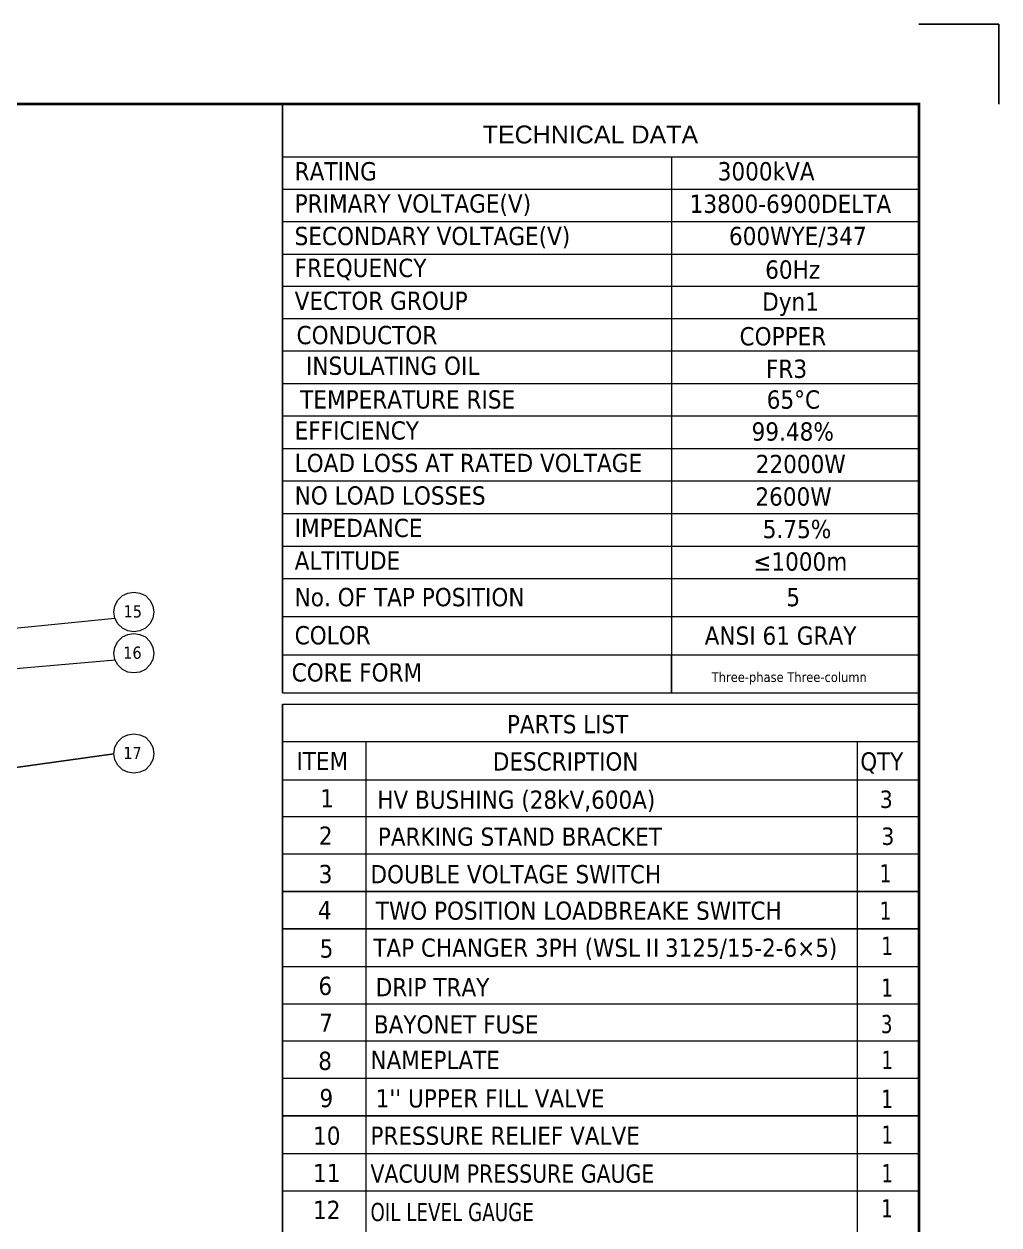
# Model space of a CAD drawing. Header units: millimetres. Extents: x 97339 to 122350, y -311274 to -152040.
# Drawn here: x 116327 to 119333, y -155743 to -152040 of the extents above; entities that cross this region are included whole.
import ezdxf
from ezdxf.enums import TextEntityAlignment as Align

# ---------------------------------------------------------------- set-up
doc = ezdxf.new("R2010")
doc.units = ezdxf.units.MM
doc.header["$LTSCALE"] = 13
doc.layers.add('1', color=4, linetype='Continuous')
doc.layers.add('6文字层', color=3, linetype='Continuous')
doc.layers.add('paper', color=254, linetype='Continuous', plot=False)
doc.layers.add('标注、文本', color=3, linetype='Continuous', lineweight=25)
doc.layers.add('铁心', color=3, linetype='Continuous', lineweight=0)
doc.styles.add('PDF Arial', font='arial.ttf')
doc.styles.add('Tahoma$001', font='tahoma.ttf', dxfattribs={"height": 2.159784})
doc.styles.add('Tahoma_txtstyle_28.93_0_0', font='tahoma.ttf')
doc.styles.add('Tahoma_txtstyle_30.40_0_0', font='tahoma.ttf')

msp = doc.modelspace()

# ---------------------------------------------------------------- linework, layer by layer
at = {"layer": '1', "const_width": 8.634}
msp.add_lwpolyline([(109614.174, -159095.104), (119086.494, -159095.104), (119086.494, -152286.874), (109614.174, -152286.874), (109614.174, -159095.104)], dxfattribs=at)
at = {"layer": '6文字层'}
for points in [[(117124.551, -152286.874), (119086.494, -152286.874)], [(117124.551, -152286.874), (117124.551, -154102.529)], [(119086.494, -152286.874), (119086.494, -153449.01)]]:
    msp.add_lwpolyline(points, dxfattribs=at)
at = {"layer": 'paper'}
for q in [(119086.494, -152040.199), (119333.169, -152286.874)]:
    msp.add_line((119333.169, -152040.199), q, dxfattribs=at)
at = {"layer": '标注、文本'}
for p, q in [((118323.074, -154102.529), (118323.074, -153984.922)), ((116604.217, -154289.791), (115050.053, -154507.019))]:
    msp.add_line(p, q, dxfattribs=at)
at = {"layer": '铁心'}
for points in [[(117124.551, -152449.516), (119086.494, -152449.516)], [(118323.358, -152449.516), (118323.358, -153984.922)], [(117124.551, -152549.749), (119086.494, -152549.749)], [(117124.551, -152649.037), (119086.494, -152649.037)], [(117124.551, -152749.27), (119086.494, -152749.27)], [(117124.551, -152848.557), (119086.494, -152848.557)], [(117124.551, -152947.845), (119086.494, -152947.845)], [(117124.551, -153048.078), (119086.494, -153048.078)], [(117124.551, -153148.311), (119086.494, -153148.311)], [(117124.551, -153248.544), (119086.494, -153248.544)], [(117124.551, -153348.777), (119086.494, -153348.777)], [(117124.551, -153449.01), (119086.494, -153449.01)], [(117124.551, -153549.243), (119086.494, -153549.243)], [(117124.551, -153649.476), (119086.494, -153649.476)], [(117124.551, -153749.709), (119086.494, -153749.709)], [(117124.551, -153749.709), (119086.494, -153749.709)], [(119086.494, -153749.709), (119086.494, -153983.813)], [(115051.516, -154027.631), (116607.53, -153872.097), (116607.53, -153872.097)], [(117124.551, -153867.315), (119086.494, -153867.315)], [(117124.551, -153984.922), (119086.494, -153984.922)], [(117124.551, -153984.922), (118408.732, -153984.922)], [(117124.551, -153984.922), (118408.732, -153984.922)], [(115025.61, -154138.087), (116608.037, -154000.356), (116608.037, -154000.356)], [(117124.551, -154102.529), (119086.494, -154102.529)], [(117124.551, -154102.529), (118408.732, -154102.529)], [(117124.551, -154102.529), (118408.732, -154102.529)], [(117124.551, -157827.745), (117124.551, -154137.404)], [(117124.551, -154137.404), (119086.494, -154137.404), (119086.494, -154252.474)], [(117124.551, -154137.404), (117124.551, -154252.474), (117124.551, -154252.474)], [(117124.551, -154252.474), (119086.494, -154252.474), (119086.494, -154369.931)], [(117124.551, -154252.474), (117124.551, -154369.931), (119086.494, -154369.931)], [(117380.95, -154252.474), (117380.95, -154369.931), (117380.95, -154369.931)], [(118896.337, -154252.474), (118896.337, -157827.745)], [(117124.551, -155406.511), (119086.494, -155406.511), (119086.494, -154369.931)], [(117124.551, -154369.931), (117124.551, -155406.511)], [(117380.95, -154369.931), (117380.95, -155406.511)], [(119086.494, -154484.523), (117124.551, -154484.523), (117124.551, -154484.523)], [(119086.494, -154599.592), (117124.551, -154599.592), (117124.551, -154599.592)], [(117124.551, -154714.662), (119086.494, -154714.662), (119086.494, -154829.254)], [(117124.551, -154714.662), (117124.551, -154829.254), (119086.494, -154829.254)], [(119086.494, -154714.662), (117124.551, -154714.662), (117124.551, -154714.662)], [(117124.551, -155638.56), (117124.551, -154714.662), (117124.551, -154714.662)], [(117380.95, -154714.662), (117380.95, -154829.254), (117380.95, -154829.254)], [(117124.551, -154829.254), (117124.551, -157827.745)], [(119086.494, -154829.254), (117124.551, -154829.254), (117124.551, -154829.254)], [(117380.95, -154829.254), (117380.95, -157252.397)], [(119086.494, -154946.71), (117124.551, -154946.71), (117124.551, -154946.71)], [(119086.494, -154946.71), (117124.551, -154946.71), (117124.551, -154946.71)], [(119086.494, -156907.189), (119086.494, -154944.323)], [(119086.494, -155061.78), (117124.551, -155061.78), (117124.551, -155061.78)], [(119086.494, -155061.78), (117124.551, -155061.78), (117124.551, -155061.78)], [(119086.494, -155176.372), (117124.551, -155176.372), (117124.551, -155176.372)], [(119086.494, -155176.372), (117124.551, -155176.372)], [(119086.494, -155291.441), (117124.551, -155291.441), (117124.551, -155291.441)], [(119086.494, -155291.441), (117124.551, -155291.441), (117124.551, -155291.441)], [(119086.494, -155406.511), (117124.551, -155406.511), (117124.551, -155406.511)], [(119086.494, -155523.49), (117124.551, -155523.49), (117124.551, -155523.49)], [(119086.494, -155638.56), (117124.551, -155638.56), (117124.551, -155638.56)]]:
    msp.add_lwpolyline(points, dxfattribs=at)
for points in [[(116604.217, -153853.423), (116607.53, -153833.545), (116616.565, -153816.377), (116630.42, -153802.522), (116647.588, -153794.993), (116665.96, -153791.679), (116684.634, -153794.993), (116701.5, -153802.522), (116715.355, -153816.377), (116724.692, -153833.545), (116727.704, -153853.423), (116724.692, -153872.097), (116715.355, -153888.963), (116701.5, -153902.818), (116684.634, -153910.649), (116665.96, -153913.66), (116647.588, -153910.649), (116630.42, -153902.818), (116616.565, -153888.963), (116607.53, -153872.097)], [(116604.217, -153980.735), (116607.53, -153960.857), (116616.565, -153943.689), (116630.42, -153929.834), (116647.588, -153922.305), (116665.96, -153918.991), (116684.634, -153922.305), (116701.5, -153929.834), (116715.355, -153943.689), (116724.692, -153960.857), (116727.704, -153980.735), (116724.692, -153999.409), (116715.355, -154016.275), (116701.5, -154030.13), (116684.634, -154037.961), (116665.96, -154040.972), (116647.588, -154037.961), (116630.42, -154030.13), (116616.565, -154016.275), (116607.53, -153999.409)], [(116604.217, -154289.791), (116607.53, -154269.912), (116616.565, -154252.745), (116630.42, -154238.89), (116647.588, -154231.36), (116665.96, -154228.047), (116684.634, -154231.36), (116701.5, -154238.89), (116715.355, -154252.745), (116724.692, -154269.912), (116727.704, -154289.791), (116724.692, -154308.464), (116715.355, -154325.331), (116701.5, -154339.185), (116684.634, -154347.016), (116665.96, -154350.028), (116647.588, -154347.016), (116630.42, -154339.185), (116616.565, -154325.331), (116607.53, -154308.464)]]:
    msp.add_lwpolyline(points, close=True, dxfattribs=at)

# ---------------------------------------------------------------- texts
for s, height, style, p in [('TECHNICAL DATA', 55.22985, 'PDF Arial', (117741.344, -152408.427)), ('RATING', 56.3976, 'Tahoma$001', (117161.661, -152522.327)), ('3000kVA', 56.3976, 'Tahoma$001', (118465.936, -152522.327)), ('PRIMARY VOLTAGE(V)', 56.39759, 'Tahoma$001', (117161.661, -152621.615)), ('13800-6900DELTA', 56.39759, 'Tahoma$001', (118379.416, -152622.56)), ('SECONDARY VOLTAGE(V)', 56.39759, 'Tahoma$001', (117161.661, -152721.848)), ('600WYE/347', 56.3976, 'Tahoma$001', (118500.67, -152721.848)), ('FREQUENCY', 56.3976, 'Tahoma$001', (117161.661, -152820.189)), ('60Hz', 56.3976, 'Tahoma$001', (118612.308, -152825.283)), ('VECTOR GROUP', 56.39759, 'Tahoma$001', (117161.661, -152921.368)), ('Dyn1', 56.3976, 'Tahoma$001', (118603.003, -152924.293)), ('CONDUCTOR', 56.3976, 'Tahoma$001', (117167.467, -153027.296)), ('COPPER', 56.3976, 'Tahoma$001', (118533.354, -153030.983)), ('FR3', 56.3976, 'Tahoma$001', (118614.764, -153131.216)), ('EFFICIENCY', 56.3976, 'Tahoma$001', (117161.661, -153321.354)), ('99.48%%%', 56.3976, 'Tahoma$001', (118570.472, -153324.554)), ('LOAD LOSS AT RATED VOLTAGE', 56.39759, 'Tahoma$001', (117161.661, -153421.587)), ('22000W', 56.3976, 'Tahoma$001', (118583.108, -153424.787)), ('NO LOAD LOSSES', 56.39759, 'Tahoma$001', (117161.661, -153521.82)), ('IMPEDANCE', 56.3976, 'Tahoma$001', (117161.661, -153622.053)), ('5.75%%%', 56.3976, 'Tahoma$001', (118604.884, -153625.253)), ('ALTITUDE', 56.3976, 'Tahoma$001', (117161.661, -153722.286)), ('≤1000m', 56.3976, 'Tahoma$001', (118575.652, -153725.486)), ('No. OF TAP POSITION', 56.39759, 'Tahoma$001', (117161.577, -153835.14)), ('5', 56.398, 'Tahoma$001', (118677.666, -153835.14)), ('15', 37.5893, 'Tahoma$001', (116634.403, -153869.845)), ('COLOR', 56.3976, 'Tahoma$001', (117161.577, -153952.747)), ('ANSI 61 GRAY', 56.39759, 'Tahoma$001', (118425.745, -153953.911)), ('16', 37.5893, 'Tahoma$001', (116633.394, -153997.157)), ('CORE FORM', 56.3976, 'Tahoma$001', (117152.317, -154067.305)), ('PARTS LIST', 56.2319, 'Tahoma_txtstyle_30.40_0_0', (117816.189, -154226.691)), ('17', 37.5893, 'Tahoma$001', (116633.57, -154306.213)), ('ITEM', 56.2319, 'Tahoma_txtstyle_30.40_0_0', (117167.045, -154340.328)), ('DESCRIPTION', 56.23192, 'Tahoma_txtstyle_30.40_0_0', (117772.66, -154341.76)), ('QTY', 55.9845, 'Tahoma$001', (118905.535, -154341.502)), ('1', 56.232, 'Tahoma_txtstyle_30.40_0_0', (117240.575, -154455.397)), ('3', 53.499, 'Tahoma_txtstyle_28.93_0_0', (118965.686, -154457.068)), ('2', 56.232, 'Tahoma_txtstyle_30.40_0_0', (117236.278, -154570.467)), ('PARKING STAND BRACKET', 56.23192, 'Tahoma_txtstyle_30.40_0_0', (117418.232, -154573.579)), ('3', 53.499, 'Tahoma$001', (118970.46, -154570.944)), ('3', 56.232, 'Tahoma_txtstyle_30.40_0_0', (117235.801, -154688.878)), ('DOUBLE VOLTAGE SWITCH', 56.23192, 'Tahoma_txtstyle_30.40_0_0', (117395.392, -154689.295)), ('4', 56.232, 'Tahoma_txtstyle_30.40_0_0', (117233.413, -154800.128)), ('TWO POSITION LOADBREAKE SWITCH', 56.23192, 'Tahoma_txtstyle_30.40_0_0', (117411.94, -154801.737)), ('5', 56.232, 'Tahoma_txtstyle_30.40_0_0', (117238.829, -154918.54)), ('TAP CHANGER 3PH (WSLⅡ3125/15-2-6×5)', 56.23192, 'Tahoma_txtstyle_30.40_0_0', (117404.055, -154915.98)), ('6', 56.232, 'Tahoma_txtstyle_30.40_0_0', (117234.935, -155033.609)), ('DRIP TRAY ', 56.2319, 'Tahoma_txtstyle_30.40_0_0', (117411.546, -155037.702)), ('7', 56.232, 'Tahoma_txtstyle_30.40_0_0', (117237.352, -155147.247)), ('BAYONET FUSE', 56.23192, 'Tahoma_txtstyle_30.40_0_0', (117405.965, -155152.353)), ('8', 56.232, 'Tahoma_txtstyle_30.40_0_0', (117234.354, -155264.703)), ('NAMEPLATE', 56.2319, 'Tahoma_txtstyle_30.40_0_0', (117395.392, -155262.077)), ('9', 56.232, 'Tahoma_txtstyle_30.40_0_0', (117238.183, -155379.534)), ("1'' UPPER FILL VALVE", 56.23192, 'Tahoma_txtstyle_30.40_0_0', (117411.546, -155380.523)), ('10', 56.2319, 'Tahoma_txtstyle_30.40_0_0', (117218.612, -155495.558)), ('PRESSURE RELIEF VALVE', 56.23192, 'Tahoma_txtstyle_30.40_0_0', (117395.392, -155495.567)), ('11', 56.2319, 'Tahoma_txtstyle_30.40_0_0', (117218.612, -155610.628)), ('12', 56.2319, 'Tahoma_txtstyle_30.40_0_0', (117218.612, -155724.265))]:
    msp.add_text(s, height=height, dxfattribs=dict(at, style=style)).set_placement(p)
at = {"layer": '铁心', "style": 'Tahoma$001'}
for s, p in [('INSULATING OIL', (117463.941, -153093.612)), ('TEMPERATURE RISE ', (117520.735, -153197.451))]:
    msp.add_text(s, height=56.39759, dxfattribs=at).set_placement(p, align=Align.MIDDLE)
msp.add_text('65%%DC', height=56.3976, dxfattribs=at).set_placement((118617.02, -153197.851), align=Align.MIDDLE_LEFT)
at = {"layer": '铁心', "color": 3, "true_color": 0x00ff00}
for s, height, style, p in [('2600W', 56.3976, 'Tahoma$001', (118582.153, -153525.02)), ('Three-phase Three-column', 30, 'Tahoma$001', (118447.401, -154068.584)), (' HV BUSHING (28kV,600A)', 56.23192, 'Tahoma_txtstyle_30.40_0_0', (117395.392, -154459.633))]:
    msp.add_text(s, height=height, dxfattribs=dict(at, style=style)).set_placement(p)
at = {"layer": '铁心', "style": 'Tahoma_txtstyle_30.40_0_0'}
for s, height, width, p in [('1', 56.232, 0.85, (118965.686, -154686.73)), ('1', 56.232, 0.85, (118965.686, -154801.799)), ('1', 56.232, 0.85, (118970.333, -154910.149)), ('1', 56.232, 0.85, (118970.26, -155039.132)), ('3', 56.232, 0.85, (118968.854, -155151.221)), ('1', 56.232, 0.85, (118970.938, -155262.077)), ('1', 56.232, 0.85, (118970.26, -155381.953)), ('1', 56.232, 0.85, (118970.938, -155492.455)), ('VACUUM PRESSURE GAUGE ', 56.23192, 0.95, (117395.392, -155612.299)), ('1', 56.232, 0.85, (118970.938, -155611.344)), ('OIL LEVEL GAUGE ', 56.23192, 0.85, (117395.392, -155730.763)), ('1', 56.232, 0.85, (118970.035, -155719.654))]:
    msp.add_text(s, height=height, dxfattribs=dict(at, width=width)).set_placement(p)

doc.saveas('drawing.dxf')
